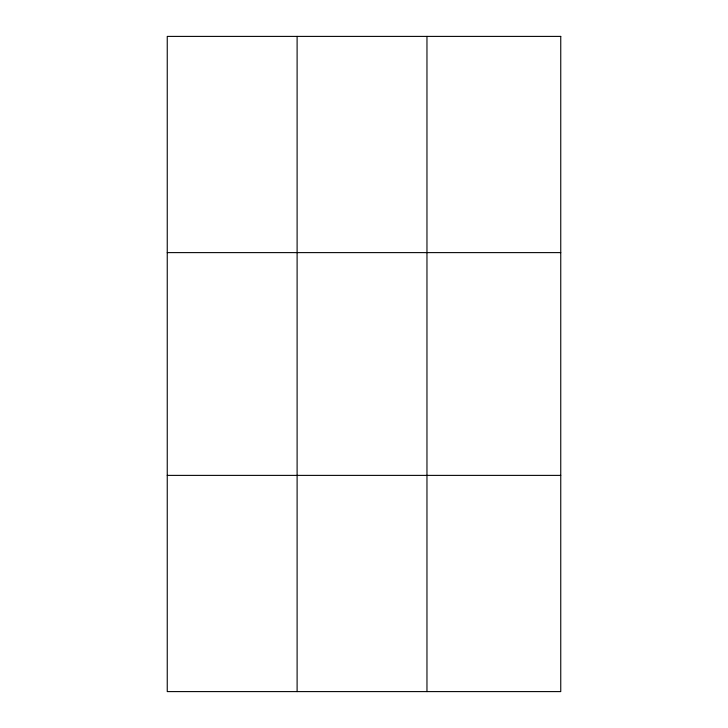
<?xml version="1.0" encoding="UTF-8"?>
<svg xmlns="http://www.w3.org/2000/svg" width="728" height="728" viewBox="0 0 728 728"><rect width="100%" height="100%" fill="white"/><g stroke="black" fill="none" stroke-linecap="round" stroke-linejoin="round"><path stroke-width="1.09" d="M297.106 691.6L297.106 36.4M426.963 691.6L426.963 36.4M167.249 252.616L560.751 252.616M167.249 475.384L560.751 475.384M560.751 36.4L560.751 691.6L167.249 691.6L167.249 36.4L560.751 36.4"/></g></svg>
